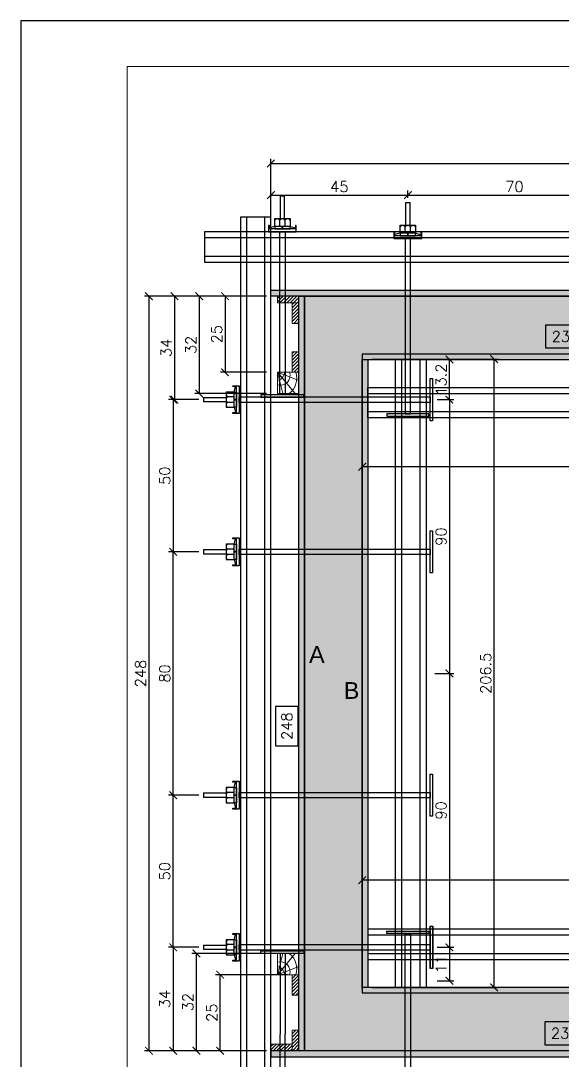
# Model space of a CAD drawing. Extents: x -23436 to 4767, y -3862 to 10024.
# Drawn here: x -17506 to -17151, y -151 to 532 of the extents above; entities that cross this region are included whole.
import ezdxf
from ezdxf.enums import TextEntityAlignment as Align

# ---------------------------------------------------------------- set-up
doc = ezdxf.new("R2010")
doc.units = 0
doc.header["$PDMODE"] = 2
doc.header["$PDSIZE"] = 10
doc.linetypes.add('CABLIN', pattern=[0.35, 0.25, -0.1])
doc.linetypes.add('HIDDEN', pattern=[9.525, 6.35, -3.175])
doc.layers.get('0').update_dxf_attribs({"lineweight": 13})
doc.layers.get('Defpoints').update_dxf_attribs({"lineweight": 13})
for name, color, linetype in [('Barra de Ancoragem', 20, 'Continuous'), ('CHAPA', 1, 'Continuous'), ('Concreto', 250, 'HIDDEN'), ('Cota', 4, 'Continuous'), ('Cota Seção (2x)', 4, 'Continuous'), ('Hachura', 252, 'CABLIN'), ('MB Logo', 254, 'Continuous'), ('Painéis', 30, 'Continuous'), ('Perfil Metálico', 224, 'Continuous'), ('TEXTO_GERAL', 7, 'Continuous')]:
    doc.layers.add(name, color=color, linetype=linetype)
for name, color, linetype, lineweight in [('contorno de painel', 7, 'Continuous', 13), ('FOLHA MB', 7, 'Continuous', 13), ('Madeira', 100, 'Continuous', 13), ('sarrafo', 93, 'Continuous', 13)]:
    doc.layers.add(name, color=color, linetype=linetype, lineweight=lineweight)
doc.layers.add('Laje_Perimetro', color=7, linetype='Continuous', plot=False)
doc.styles.add('ARIAL', font='arial.ttf', dxfattribs={"oblique": 15, "height": 25})
doc.styles.add('ROMANS', font='romans.shx')
doc.dimstyles.new('COTA SECAO', dxfattribs={"dimtxt": 7, "dimasz": 5, "dimexe": 3, "dimexo": 3, "dimgap": 2, "dimtad": 3, "dimdec": 1, "dimlfac": 0.5, "dimzin": 12, "dimdsep": 46, "dimtxsty": 'ROMANS', "dimblk": 'ARCHTICK', "dimcen": 0, "dimclrd": 4, "dimclre": 4, "dimclrt": 1, "dimadec": 1, "dimazin": 3, "dimtfac": 1, "dimtdec": 1, "dimtmove": 0, "dimatfit": 3, "dimldrblk": 'OBLIQUE', "dimfxl": 0, "dimtolj": 1, "dimtzin": 12, "dimarcsym": 0})
doc.dimstyles.new('SECÇÃO 2', dxfattribs={"dimtxt": 7, "dimasz": 6, "dimexe": 0.18, "dimexo": 2, "dimgap": -4, "dimtad": 3, "dimdec": 1, "dimlfac": 0.5, "dimzin": 12, "dimdsep": 46, "dimtxsty": 'ROMANS', "dimblk": 'ARCHTICK', "dimcen": 0.09, "dimse1": 1, "dimse2": 1, "dimsd1": 1, "dimsd2": 1, "dimclrd": 180, "dimclre": 5, "dimclrt": 1, "dimadec": 0, "dimazin": 3, "dimtfac": 1, "dimtdec": 1, "dimtofl": 0, "dimtmove": 0, "dimatfit": 3, "dimldrblk": 'ARCHTICK', "dimfxl": 0, "dimtolj": 1, "dimtzin": 0, "dimarcsym": 0})

# ---------------------------------------------------------------- blocks, each defined once
blk = doc.blocks.new('A$C169d8357')
at = {"layer": 'FOLHA MB', "color": 1}
for points in [[(0, 1199.94), (0, 149.94), (1485.02, 149.94), (1485.02, 1199.94)], [(70, 1169.94), (70, 179.94), (1455.02, 179.94), (1455.02, 1169.94)]]:
    blk.add_lwpolyline(points, close=True, dxfattribs=at)
blk = doc.blocks.new('ERTYERTYUYTURTYUTRYU')
at = {"layer": 'Barra de Ancoragem'}
for p, q in [((8963.33, 10873.8), (8963.33, 10855.54)), ((8964.88, 10869.68), (8964.1, 10873.21)), ((8985.14, 10863.2), (8985.14, 10866.14)), ((8964.88, 10859.66), (8964.1, 10856.13))]:
    blk.add_line(p, q, dxfattribs=at)
at = {"layer": 'Barra de Ancoragem', "flags": 128}
for points in [[(8961.54, 10855.54), (8961.54, 10873.8), (8963.33, 10873.8), (8963.33, 10855.54)], [(8963.33, 10873.8), (8965.7, 10873.8), (8965.7, 10873.21), (8963.33, 10873.21)], [(8963.33, 10869.68), (8964.88, 10869.68), (8964.88, 10859.66), (8963.33, 10859.66)], [(8963.33, 10856.13), (8965.7, 10856.13), (8965.7, 10855.54), (8963.33, 10855.54)]]:
    blk.add_lwpolyline(points, close=True, dxfattribs=at)
for points in [[(8964.88, 10864.37), (8963.33, 10864.37), (8963.33, 10864.96), (8964.88, 10864.96), (8964.88, 10864.37), (8964.88, 10864.96)], [(8964.88, 10859.66), (8970.14, 10859.66), (8970.14, 10869.68), (8964.88, 10869.68)], [(8985.14, 10863.2), (8970.14, 10863.2), (8970.14, 10866.14), (8985.14, 10866.14)]]:
    blk.add_lwpolyline(points, dxfattribs=at)
for points in [[(8964.88, 10866.44), (8968.96, 10866.44, 0.729796), (8968.96, 10869.68, 0.729796)], [(8964.88, 10862.9), (8968.96, 10862.9, 0.666667), (8968.96, 10866.44, 0.666667)]]:
    blk.add_lwpolyline(points, format="xyb", dxfattribs=at)
at = {"layer": 'Barra de Ancoragem'}
blk.add_arc((8968.44, 10861.28), 1.7, 287.75636, 72.24364, dxfattribs=at)
blk = doc.blocks.new('*D5442')
at = {"layer": 'contorno de painel', "color": 180, "lineweight": -2, "transparency": 16777216}
for p, q in [((-17136, -125.78), (-17162, -125.78)), ((-17162, -125.78), (-17162, -140.78)), ((-17136, -140.78), (-17136, -125.78)), ((-17162, -140.78), (-17136, -140.78))]:
    blk.add_line(p, q, dxfattribs=at)
at = {"layer": 'Defpoints', "color": 0, "transparency": 16777216}
for p in [(-17320.02, -144.78), (-17320.02, -144.78), (-16850.02, -144.78)]:
    blk.add_point(p, dxfattribs=at)
at = {"layer": 'contorno de painel', "color": 1, "transparency": 16777216, "insert": (-17149, -133.28), "char_height": 7, "attachment_point": 5, "style": 'ROMANS'}
blk.add_mtext('\\A1;235', dxfattribs=at)
blk = doc.blocks.new('_ArchTick')
at = {"color": 0, "linetype": 'ByBlock', "const_width": 0.15}
blk.add_lwpolyline([(-0.5, -0.5), (0.5, 0.5)], dxfattribs=at)
blk = doc.blocks.new('*D5443')
at = {"layer": 'contorno de painel', "color": 180, "lineweight": -2, "transparency": 16777216}
for p, q in [((-17324.02, 81.59), (-17339.02, 81.59)), ((-17339.02, 81.59), (-17339.02, 55.59)), ((-17324.02, 55.59), (-17324.02, 81.59)), ((-17339.02, 55.59), (-17324.02, 55.59))]:
    blk.add_line(p, q, dxfattribs=at)
at = {"layer": 'Defpoints', "color": 0, "transparency": 16777216}
for p in [(-17320.02, 351.22), (-17320.02, -144.78), (-17320.02, -144.78)]:
    blk.add_point(p, dxfattribs=at)
at = {"layer": 'contorno de painel', "color": 1, "transparency": 16777216, "insert": (-17331.52, 68.59), "char_height": 7, "attachment_point": 5, "rotation": 90, "style": 'ROMANS'}
blk.add_mtext('\\A1;248', dxfattribs=at)
blk = doc.blocks.new('*D5444')
at = {"layer": 'Cota Seção (2x)', "color": 4, "lineweight": -2, "transparency": 16777216}
for p, q in [((-17282.02, -103.78), (-17282.02, -29.66)), ((-16828.02, -32.66), (-17282.02, -32.66)), ((-16828.02, -100.18), (-16828.02, -29.66))]:
    blk.add_line(p, q, dxfattribs=at)
at = {"layer": 'Defpoints', "color": 0, "transparency": 16777216}
for p in [(-17282.02, -32.66), (-17282.02, -106.78), (-16828.02, -103.18)]:
    blk.add_point(p, dxfattribs=at)
at = {"layer": 'Cota Seção (2x)', "color": 4, "lineweight": -2, "transparency": 16777216, "xscale": 5, "yscale": 5, "zscale": 5, "rotation": 180}
blk.add_blockref('_ArchTick', (-17282.02, -32.66), dxfattribs=at)
at = {"layer": 'Cota Seção (2x)', "color": 4, "lineweight": -2, "transparency": 16777216, "xscale": 5, "yscale": 5, "zscale": 5}
blk.add_blockref('_ArchTick', (-16828.02, -32.66), dxfattribs=at)
at = {"layer": 'Cota Seção (2x)', "color": 1, "transparency": 16777216, "insert": (-17055.02, -27.16), "char_height": 7, "attachment_point": 5, "style": 'ROMANS'}
blk.add_mtext('\\A1;227', dxfattribs=at)
blk = doc.blocks.new('_OBLIQUE')
at = {"color": 0, "linetype": 'ByBlock', "lineweight": -2}
for p, q in [((0, 0), (-1, 0)), ((-0.5, -0.5), (0.5, 0.5))]:
    blk.add_line(p, q, dxfattribs=at)
blk = doc.blocks.new('*D5446')
at = {"layer": 'Cota Seção (2x)', "color": 4, "lineweight": -2, "transparency": 16777216}
for p, q in [((-17342.02, 376.62), (-17342.02, 420.74)), ((-17342.02, 417.74), (-17252.02, 417.74)), ((-17252.02, 415.81), (-17252.02, 420.74))]:
    blk.add_line(p, q, dxfattribs=at)
at = {"layer": 'Defpoints', "color": 0, "transparency": 16777216}
for p in [(-17252.02, 417.74), (-17252.02, 412.81), (-17342.02, 373.62)]:
    blk.add_point(p, dxfattribs=at)
at = {"layer": 'Cota Seção (2x)', "color": 4, "lineweight": -2, "transparency": 16777216, "xscale": 5, "yscale": 5, "zscale": 5}
for p, rotation in [((-17342.02, 417.74), 180.0000001467423), ((-17252.02, 417.74), 1.467423454494927e-07)]:
    blk.add_blockref('_ArchTick', p, dxfattribs=dict(at, rotation=rotation))
at = {"layer": 'Cota Seção (2x)', "color": 1, "transparency": 16777216, "insert": (-17297.02, 423.24), "char_height": 7, "attachment_point": 5, "rotation": 0, "style": 'ROMANS'}
blk.add_mtext('\\A1;45', dxfattribs=at)
blk = doc.blocks.new('*D5447')
at = {"layer": 'Cota Seção (2x)', "color": 4, "lineweight": -2, "transparency": 16777216}
for p, q in [((-17252.02, 415.81), (-17252.02, 420.74)), ((-17252.02, 417.74), (-17112.02, 417.74)), ((-17112.02, 415.81), (-17112.02, 420.74))]:
    blk.add_line(p, q, dxfattribs=at)
at = {"layer": 'Defpoints', "color": 0, "transparency": 16777216}
for p in [(-17112.02, 417.74), (-17252.02, 412.81), (-17112.02, 412.81)]:
    blk.add_point(p, dxfattribs=at)
at = {"layer": 'Cota Seção (2x)', "color": 4, "lineweight": -2, "transparency": 16777216, "xscale": 5, "yscale": 5, "zscale": 5}
for p, rotation in [((-17252.02, 417.74), 180.0000001467423), ((-17112.02, 417.74), 1.467423454494927e-07)]:
    blk.add_blockref('_ArchTick', p, dxfattribs=dict(at, rotation=rotation))
at = {"layer": 'Cota Seção (2x)', "color": 1, "transparency": 16777216, "insert": (-17182.02, 423.24), "char_height": 7, "attachment_point": 5, "rotation": 0, "style": 'ROMANS'}
blk.add_mtext('\\A1;70', dxfattribs=at)
blk = doc.blocks.new('*D5449')
at = {"layer": 'Cota Seção (2x)', "color": 4, "lineweight": -2, "transparency": 16777216}
for p, q in [((-17342.02, 376.62), (-17342.02, 441.43)), ((-17342.02, 438.43), (-16828.02, 438.43)), ((-16828.02, 358.22), (-16828.02, 441.43))]:
    blk.add_line(p, q, dxfattribs=at)
at = {"layer": 'Defpoints', "color": 0, "transparency": 16777216}
for p in [(-16828.02, 438.43), (-17342.02, 373.62), (-16828.02, 355.22)]:
    blk.add_point(p, dxfattribs=at)
at = {"layer": 'Cota Seção (2x)', "color": 4, "lineweight": -2, "transparency": 16777216, "xscale": 5, "yscale": 5, "zscale": 5}
for p, rotation in [((-17342.02, 438.43), 180.0000001467423), ((-16828.02, 438.43), 1.467423454494927e-07)]:
    blk.add_blockref('_ArchTick', p, dxfattribs=dict(at, rotation=rotation))
at = {"layer": 'Cota Seção (2x)', "color": 1, "transparency": 16777216, "insert": (-17085.02, 443.93), "char_height": 7, "attachment_point": 5, "rotation": 0, "style": 'ROMANS'}
blk.add_mtext('\\A1;257', dxfattribs=at)
blk = doc.blocks.new('*D5450')
at = {"layer": 'Cota Seção (2x)', "color": 4, "lineweight": -2, "transparency": 16777216}
for p, q in [((-17282.02, 310.22), (-17282.02, 236.1)), ((-16828.02, 306.62), (-16828.02, 236.1)), ((-16828.02, 239.1), (-17282.02, 239.1))]:
    blk.add_line(p, q, dxfattribs=at)
at = {"layer": 'Defpoints', "color": 0, "transparency": 16777216}
for p in [(-17282.02, 313.22), (-16828.02, 309.62), (-17282.02, 239.1)]:
    blk.add_point(p, dxfattribs=at)
at = {"layer": 'Cota Seção (2x)', "color": 4, "lineweight": -2, "transparency": 16777216, "xscale": 5, "yscale": 5, "zscale": 5}
for p, rotation in [((-17282.02, 239.1), 180.0000001467423), ((-16828.02, 239.1), 1.467423782486321e-07)]:
    blk.add_blockref('_ArchTick', p, dxfattribs=dict(at, rotation=rotation))
at = {"layer": 'Cota Seção (2x)', "color": 1, "transparency": 16777216, "insert": (-17055.02, 244.6), "char_height": 7, "attachment_point": 5, "rotation": 0, "style": 'ROMANS'}
blk.add_mtext('\\A1;227', dxfattribs=at)
blk = doc.blocks.new('*D5451')
at = {"layer": 'Cota Seção (2x)', "color": 4, "lineweight": -2, "transparency": 16777216}
for p, q in [((-17234.33, 103.22), (-17221.73, 103.22)), ((-17224.73, 103.22), (-17224.73, -76.78)), ((-17232.73, -76.78), (-17221.73, -76.78))]:
    blk.add_line(p, q, dxfattribs=at)
at = {"layer": 'Defpoints', "color": 0, "transparency": 16777216}
for p in [(-17237.33, 103.22), (-17235.73, -76.78), (-17224.73, -76.78)]:
    blk.add_point(p, dxfattribs=at)
at = {"layer": 'Cota Seção (2x)', "color": 4, "lineweight": -2, "transparency": 16777216, "xscale": 5, "yscale": 5, "zscale": 5}
for p, rotation in [((-17224.73, 103.22), 90), ((-17224.73, -76.78), 270)]:
    blk.add_blockref('_ArchTick', p, dxfattribs=dict(at, rotation=rotation))
at = {"layer": 'Cota Seção (2x)', "color": 1, "transparency": 16777216, "insert": (-17230.23, 13.22), "char_height": 7, "attachment_point": 5, "rotation": 90, "style": 'ROMANS'}
blk.add_mtext('\\A1;90', dxfattribs=at)
blk = doc.blocks.new('*D5454')
at = {"layer": 'Cota Seção (2x)', "color": 4, "lineweight": -2, "transparency": 16777216}
for p, q in [((-17232.73, 283.22), (-17221.73, 283.22)), ((-17224.73, 283.22), (-17224.73, 103.22)), ((-17234.33, 103.22), (-17221.73, 103.22))]:
    blk.add_line(p, q, dxfattribs=at)
at = {"layer": 'Defpoints', "color": 0, "transparency": 16777216}
for p in [(-17235.73, 283.22), (-17237.33, 103.22), (-17224.73, 103.22)]:
    blk.add_point(p, dxfattribs=at)
at = {"layer": 'Cota Seção (2x)', "color": 4, "lineweight": -2, "transparency": 16777216, "xscale": 5, "yscale": 5, "zscale": 5}
for p, rotation in [((-17224.73, 283.22), 90), ((-17224.73, 103.22), 270)]:
    blk.add_blockref('_ArchTick', p, dxfattribs=dict(at, rotation=rotation))
at = {"layer": 'Cota Seção (2x)', "color": 1, "transparency": 16777216, "insert": (-17230.23, 193.22), "char_height": 7, "attachment_point": 5, "rotation": 90, "style": 'ROMANS'}
blk.add_mtext('\\A1;90', dxfattribs=at)
blk = doc.blocks.new('*D5455')
at = {"layer": 'contorno de painel', "color": 180, "lineweight": -2, "transparency": 16777216}
for p, q in [((-17135.5, 332.22), (-17161.5, 332.22)), ((-17161.5, 332.22), (-17161.5, 317.22)), ((-17135.5, 317.22), (-17135.5, 332.22)), ((-17161.5, 317.22), (-17135.5, 317.22))]:
    blk.add_line(p, q, dxfattribs=at)
at = {"layer": 'Defpoints', "color": 0, "transparency": 16777216}
for p in [(-17320.02, 351.22), (-17320.02, 313.22), (-16850.02, 313.22)]:
    blk.add_point(p, dxfattribs=at)
at = {"layer": 'contorno de painel', "color": 1, "transparency": 16777216, "insert": (-17148.5, 324.72), "char_height": 7, "attachment_point": 5, "style": 'ROMANS'}
blk.add_mtext('\\A1;235', dxfattribs=at)
blk = doc.blocks.new('PONTALETE')
at = {"layer": 'Madeira'}
for q in [(2.71, 7), (7, 5.76), (7, 1.74)]:
    blk.add_line((0, 0), q, dxfattribs=at)
blk.add_lwpolyline([(0, 0), (7, 0), (7, 7), (0, 7)], close=True, dxfattribs=at)
for centre, radius, start, end in [((2.04, 0.06), 6.23, 37.2818, 109.0913), ((1.09, 0.9), 3.19, 343.603, 109.9847), ((-0.21, -0.78), 3.09, 14.6322, 86.0383)]:
    blk.add_arc(centre, radius, start, end, dxfattribs=at)
blk = doc.blocks.new('*D5456')
at = {"layer": 'Cota Seção (2x)', "color": 4, "lineweight": -2, "transparency": 16777216}
for p, q in [((-17345.02, 351.22), (-17375.15, 351.22)), ((-17372.15, 351.22), (-17372.15, 301.22)), ((-17345.02, 301.22), (-17375.15, 301.22))]:
    blk.add_line(p, q, dxfattribs=at)
at = {"layer": 'Defpoints', "color": 0, "transparency": 16777216}
for p in [(-17342.02, 351.22), (-17372.15, 301.22), (-17342.02, 301.22)]:
    blk.add_point(p, dxfattribs=at)
at = {"layer": 'Cota Seção (2x)', "color": 4, "lineweight": -2, "transparency": 16777216, "xscale": 5, "yscale": 5, "zscale": 5}
for p, rotation in [((-17372.15, 351.22), 90), ((-17372.15, 301.22), 270)]:
    blk.add_blockref('_ArchTick', p, dxfattribs=dict(at, rotation=rotation))
at = {"layer": 'Cota Seção (2x)', "color": 1, "transparency": 16777216, "insert": (-17377.65, 326.22), "char_height": 7, "attachment_point": 5, "rotation": 90, "style": 'ROMANS'}
blk.add_mtext('\\A1;25', dxfattribs=at)
blk = doc.blocks.new('*D5457')
at = {"layer": 'Cota Seção (2x)', "color": 4, "lineweight": -2, "transparency": 16777216}
for p, q in [((-17345.02, 351.22), (-17392.09, 351.22)), ((-17389.09, 351.22), (-17389.09, 287.22)), ((-17345.02, 287.22), (-17392.09, 287.22))]:
    blk.add_line(p, q, dxfattribs=at)
at = {"layer": 'Defpoints', "color": 0, "transparency": 16777216}
for p in [(-17342.02, 351.22), (-17389.09, 287.22), (-17342.02, 287.22)]:
    blk.add_point(p, dxfattribs=at)
at = {"layer": 'Cota Seção (2x)', "color": 4, "lineweight": -2, "transparency": 16777216, "xscale": 5, "yscale": 5, "zscale": 5}
for p, rotation in [((-17389.09, 351.22), 90), ((-17389.09, 287.22), 270)]:
    blk.add_blockref('_ArchTick', p, dxfattribs=dict(at, rotation=rotation))
at = {"layer": 'Cota Seção (2x)', "color": 1, "transparency": 16777216, "insert": (-17394.59, 319.22), "char_height": 7, "attachment_point": 5, "rotation": 90, "style": 'ROMANS'}
blk.add_mtext('\\A1;32', dxfattribs=at)
blk = doc.blocks.new('*D5458')
at = {"layer": 'Cota Seção (2x)', "color": 4, "lineweight": -2, "transparency": 16777216}
for p, q in [((-17345.02, 351.22), (-17408.39, 351.22)), ((-17405.39, 351.22), (-17405.39, 283.22)), ((-17389.41, 283.22), (-17408.39, 283.22))]:
    blk.add_line(p, q, dxfattribs=at)
at = {"layer": 'Defpoints', "color": 0, "transparency": 16777216}
for p in [(-17342.02, 351.22), (-17405.39, 283.22), (-17386.41, 283.22)]:
    blk.add_point(p, dxfattribs=at)
at = {"layer": 'Cota Seção (2x)', "color": 4, "lineweight": -2, "transparency": 16777216, "xscale": 5, "yscale": 5, "zscale": 5}
for p, rotation in [((-17405.39, 351.22), 90), ((-17405.39, 283.22), 270)]:
    blk.add_blockref('_ArchTick', p, dxfattribs=dict(at, rotation=rotation))
at = {"layer": 'Cota Seção (2x)', "color": 1, "transparency": 16777216, "insert": (-17410.89, 317.22), "char_height": 7, "attachment_point": 5, "rotation": 90, "style": 'ROMANS'}
blk.add_mtext('\\A1;34', dxfattribs=at)
blk = doc.blocks.new('*D5459')
at = {"layer": 'Cota Seção (2x)', "color": 4, "lineweight": -2, "transparency": 16777216}
for p, q in [((-17389.41, -76.78), (-17409.25, -76.78)), ((-17406.25, -76.78), (-17406.25, -144.78)), ((-17345.02, -144.78), (-17409.25, -144.78))]:
    blk.add_line(p, q, dxfattribs=at)
at = {"layer": 'Defpoints', "color": 0, "transparency": 16777216}
for p in [(-17386.41, -76.78), (-17406.25, -144.78), (-17342.02, -144.78)]:
    blk.add_point(p, dxfattribs=at)
at = {"layer": 'Cota Seção (2x)', "color": 4, "lineweight": -2, "transparency": 16777216, "xscale": 5, "yscale": 5, "zscale": 5}
for p, rotation in [((-17406.25, -76.78), 90), ((-17406.25, -144.78), 270)]:
    blk.add_blockref('_ArchTick', p, dxfattribs=dict(at, rotation=rotation))
at = {"layer": 'Cota Seção (2x)', "color": 1, "transparency": 16777216, "insert": (-17411.75, -110.78), "char_height": 7, "attachment_point": 5, "rotation": 90, "style": 'ROMANS'}
blk.add_mtext('\\A1;34', dxfattribs=at)
blk = doc.blocks.new('*D5460')
at = {"layer": 'Cota Seção (2x)', "color": 4, "lineweight": -2, "transparency": 16777216}
for p, q in [((-17345.02, 351.22), (-17425.15, 351.22)), ((-17422.15, 351.22), (-17422.15, -144.78)), ((-17345.02, -144.78), (-17425.15, -144.78))]:
    blk.add_line(p, q, dxfattribs=at)
at = {"layer": 'Defpoints', "color": 0, "transparency": 16777216}
for p in [(-17342.02, 351.22), (-17422.15, -144.78), (-17342.02, -144.78)]:
    blk.add_point(p, dxfattribs=at)
at = {"layer": 'Cota Seção (2x)', "color": 4, "lineweight": -2, "transparency": 16777216, "xscale": 5, "yscale": 5, "zscale": 5}
for p, rotation in [((-17422.15, 351.22), 90), ((-17422.15, -144.78), 270)]:
    blk.add_blockref('_ArchTick', p, dxfattribs=dict(at, rotation=rotation))
at = {"layer": 'Cota Seção (2x)', "color": 1, "transparency": 16777216, "insert": (-17427.65, 103.22), "char_height": 7, "attachment_point": 5, "rotation": 90, "style": 'ROMANS'}
blk.add_mtext('\\A1;248', dxfattribs=at)
blk = doc.blocks.new('*D5461')
at = {"layer": 'Cota Seção (2x)', "color": 4, "lineweight": -2, "transparency": 16777216}
for p, q in [((-17232.73, -76.78), (-17221.73, -76.78)), ((-17224.73, -76.78), (-17224.73, -98.78)), ((-17232.73, -98.78), (-17221.73, -98.78))]:
    blk.add_line(p, q, dxfattribs=at)
at = {"layer": 'Defpoints', "color": 0, "transparency": 16777216}
for p in [(-17235.73, -76.78), (-17235.73, -98.78), (-17224.73, -98.78)]:
    blk.add_point(p, dxfattribs=at)
at = {"layer": 'Cota Seção (2x)', "color": 4, "lineweight": -2, "transparency": 16777216, "xscale": 5, "yscale": 5, "zscale": 5}
for p, rotation in [((-17224.73, -76.78), 90), ((-17224.73, -98.78), 270)]:
    blk.add_blockref('_ArchTick', p, dxfattribs=dict(at, rotation=rotation))
at = {"layer": 'Cota Seção (2x)', "color": 1, "transparency": 16777216, "insert": (-17230.23, -87.78), "char_height": 7, "attachment_point": 5, "rotation": 90, "style": 'ROMANS'}
blk.add_mtext('\\A1;11', dxfattribs=at)
blk = doc.blocks.new('*D5462')
at = {"layer": 'Cota Seção (2x)', "color": 4, "lineweight": -2, "transparency": 16777216}
for p, q in [((-17275.42, 309.62), (-17221.73, 309.62)), ((-17224.73, 283.22), (-17224.73, 309.62)), ((-17232.73, 283.22), (-17221.73, 283.22))]:
    blk.add_line(p, q, dxfattribs=at)
at = {"layer": 'Defpoints', "color": 0, "transparency": 16777216}
for p in [(-17278.42, 309.62), (-17224.73, 309.62), (-17235.73, 283.22)]:
    blk.add_point(p, dxfattribs=at)
at = {"layer": 'Cota Seção (2x)', "color": 4, "lineweight": -2, "transparency": 16777216, "xscale": 5, "yscale": 5, "zscale": 5}
for p, rotation in [((-17224.73, 309.62), 90), ((-17224.73, 283.22), 270)]:
    blk.add_blockref('_ArchTick', p, dxfattribs=dict(at, rotation=rotation))
at = {"layer": 'Cota Seção (2x)', "color": 1, "transparency": 16777216, "insert": (-17230.23, 296.42), "char_height": 7, "attachment_point": 5, "rotation": 90, "style": 'ROMANS'}
blk.add_mtext('\\A1;13.2', dxfattribs=at)
blk = doc.blocks.new('*D5463')
at = {"layer": 'Cota Seção (2x)', "color": 4, "lineweight": -2, "transparency": 16777216}
for p, q in [((-17275.42, 309.82), (-17192.37, 309.82)), ((-17195.37, -103.18), (-17195.37, 309.82)), ((-17275.42, -103.18), (-17192.37, -103.18))]:
    blk.add_line(p, q, dxfattribs=at)
at = {"layer": 'Defpoints', "color": 0, "transparency": 16777216}
for p in [(-17278.42, 309.82), (-17195.37, 309.82), (-17278.42, -103.18)]:
    blk.add_point(p, dxfattribs=at)
at = {"layer": 'Cota Seção (2x)', "color": 4, "lineweight": -2, "transparency": 16777216, "xscale": 5, "yscale": 5, "zscale": 5}
for p, rotation in [((-17195.37, 309.82), 90), ((-17195.37, -103.18), 270)]:
    blk.add_blockref('_ArchTick', p, dxfattribs=dict(at, rotation=rotation))
at = {"layer": 'Cota Seção (2x)', "color": 1, "transparency": 16777216, "insert": (-17200.87, 103.32), "char_height": 7, "attachment_point": 5, "rotation": 90, "style": 'ROMANS'}
blk.add_mtext('\\A1;206.5', dxfattribs=at)
blk = doc.blocks.new('*D5528')
at = {"layer": 'Cota Seção (2x)', "color": 4, "lineweight": -2, "transparency": 16777216}
for p, q in [((-17389.41, 23.22), (-17409.25, 23.22)), ((-17406.25, -76.78), (-17406.25, 23.22)), ((-17389.41, -76.78), (-17409.25, -76.78))]:
    blk.add_line(p, q, dxfattribs=at)
at = {"layer": 'Defpoints', "color": 0, "transparency": 16777216}
for p in [(-17406.25, 23.22), (-17386.41, 23.22), (-17386.41, -76.78)]:
    blk.add_point(p, dxfattribs=at)
at = {"layer": 'Cota Seção (2x)', "color": 4, "lineweight": -2, "transparency": 16777216, "xscale": 5, "yscale": 5, "zscale": 5}
for p, rotation in [((-17406.25, 23.22), 90), ((-17406.25, -76.78), 270)]:
    blk.add_blockref('_ArchTick', p, dxfattribs=dict(at, rotation=rotation))
at = {"layer": 'Cota Seção (2x)', "color": 1, "transparency": 16777216, "insert": (-17411.75, -26.78), "char_height": 7, "attachment_point": 5, "rotation": 90, "style": 'ROMANS'}
blk.add_mtext('\\A1;50', dxfattribs=at)
blk = doc.blocks.new('*D5529')
at = {"layer": 'Cota Seção (2x)', "color": 4, "lineweight": -2, "transparency": 16777216}
for p, q in [((-17389.41, 183.22), (-17409.25, 183.22)), ((-17406.25, 23.22), (-17406.25, 183.22)), ((-17389.41, 23.22), (-17409.25, 23.22))]:
    blk.add_line(p, q, dxfattribs=at)
at = {"layer": 'Defpoints', "color": 0, "transparency": 16777216}
for p in [(-17406.25, 183.22), (-17386.41, 183.22), (-17386.41, 23.22)]:
    blk.add_point(p, dxfattribs=at)
at = {"layer": 'Cota Seção (2x)', "color": 4, "lineweight": -2, "transparency": 16777216, "xscale": 5, "yscale": 5, "zscale": 5}
for p, rotation in [((-17406.25, 183.22), 90), ((-17406.25, 23.22), 270)]:
    blk.add_blockref('_ArchTick', p, dxfattribs=dict(at, rotation=rotation))
at = {"layer": 'Cota Seção (2x)', "color": 1, "transparency": 16777216, "insert": (-17411.75, 103.22), "char_height": 7, "attachment_point": 5, "rotation": 90, "style": 'ROMANS'}
blk.add_mtext('\\A1;80', dxfattribs=at)
blk = doc.blocks.new('*D5530')
at = {"layer": 'Cota Seção (2x)', "color": 4, "lineweight": -2, "transparency": 16777216}
for p, q in [((-17389.41, 283.22), (-17409.25, 283.22)), ((-17406.25, 283.22), (-17406.25, 183.22)), ((-17389.41, 183.22), (-17409.25, 183.22))]:
    blk.add_line(p, q, dxfattribs=at)
at = {"layer": 'Defpoints', "color": 0, "transparency": 16777216}
for p in [(-17386.41, 283.22), (-17406.25, 183.22), (-17386.41, 183.22)]:
    blk.add_point(p, dxfattribs=at)
at = {"layer": 'Cota Seção (2x)', "color": 4, "lineweight": -2, "transparency": 16777216, "xscale": 5, "yscale": 5, "zscale": 5}
for p, rotation in [((-17406.25, 283.22), 90), ((-17406.25, 183.22), 270)]:
    blk.add_blockref('_ArchTick', p, dxfattribs=dict(at, rotation=rotation))
at = {"layer": 'Cota Seção (2x)', "color": 1, "transparency": 16777216, "insert": (-17411.75, 233.22), "char_height": 7, "attachment_point": 5, "rotation": 90, "style": 'ROMANS'}
blk.add_mtext('\\A1;50', dxfattribs=at)
blk = doc.blocks.new('*D5531')
at = {"layer": 'Cota Seção (2x)', "color": 4, "lineweight": -2, "transparency": 16777216}
for p, q in [((-17331.02, -94.78), (-17378.33, -94.78)), ((-17375.33, -144.78), (-17375.33, -94.78)), ((-17345.02, -144.78), (-17378.33, -144.78))]:
    blk.add_line(p, q, dxfattribs=at)
at = {"layer": 'Defpoints', "color": 0, "transparency": 16777216}
for p in [(-17375.33, -94.78), (-17328.02, -94.78), (-17342.02, -144.78)]:
    blk.add_point(p, dxfattribs=at)
at = {"layer": 'Cota Seção (2x)', "color": 4, "lineweight": -2, "transparency": 16777216, "xscale": 5, "yscale": 5, "zscale": 5}
for p, rotation in [((-17375.33, -94.78), 90), ((-17375.33, -144.78), 270)]:
    blk.add_blockref('_ArchTick', p, dxfattribs=dict(at, rotation=rotation))
at = {"layer": 'Cota Seção (2x)', "color": 1, "transparency": 16777216, "insert": (-17380.83, -119.78), "char_height": 7, "attachment_point": 5, "rotation": 90, "style": 'ROMANS'}
blk.add_mtext('\\A1;25', dxfattribs=at)
blk = doc.blocks.new('*D5464')
at = {"layer": 'Cota Seção (2x)', "color": 4, "lineweight": -2, "transparency": 16777216}
for p, q in [((-17340.62, -80.78), (-17394.02, -80.78)), ((-17391.02, -144.78), (-17391.02, -80.78)), ((-17345.02, -144.78), (-17394.02, -144.78))]:
    blk.add_line(p, q, dxfattribs=at)
at = {"layer": 'Defpoints', "color": 0, "transparency": 16777216}
for p in [(-17391.02, -80.78), (-17337.62, -80.78), (-17342.02, -144.78)]:
    blk.add_point(p, dxfattribs=at)
at = {"layer": 'Cota Seção (2x)', "color": 4, "lineweight": -2, "transparency": 16777216, "xscale": 5, "yscale": 5, "zscale": 5}
for p, rotation in [((-17391.02, -80.78), 90), ((-17391.02, -144.78), 270)]:
    blk.add_blockref('_ArchTick', p, dxfattribs=dict(at, rotation=rotation))
at = {"layer": 'Cota Seção (2x)', "color": 1, "transparency": 16777216, "insert": (-17396.52, -112.78), "char_height": 7, "attachment_point": 5, "rotation": 90, "style": 'ROMANS'}
blk.add_mtext('\\A1;32', dxfattribs=at)

msp = doc.modelspace()

# ---------------------------------------------------------------- hatches: boundary and pattern name
at = {"layer": 'Concreto'}
h = msp.add_hatch(dxfattribs=at)
h.set_pattern_fill('AR-CONC', color=256, scale=0.1, angle=-360)
h.set_pattern_definition([(50, (-11224.497, 15936.707), (18.218467, -1.593909), [1.905, -20.955]), (355, (-11224.497, 15936.707), (-3.524342, 19.105685), [1.524, -16.764058]), (100.45144, (-11222.979, 15936.574), (14.694125, 17.511775), [1.619, -17.809024]), (46.1842, (-11224.497, 15941.787), (27.107904, -4.204233), [2.8575, -31.4325]), (96.63556, (-11222.238, 15941.437), (23.740413, 24.742612), [2.428502, -26.71356]), (351.18415, (-11224.497, 15941.787), (23.740413, 24.742612), [2.285997, -25.145973]), (21, (-11221.957, 15940.517), (15.161439, -10.22652), [1.905, -20.955]), (326, (-11221.957, 15940.517), (6.180203, 18.418797), [1.524, -16.764]), (71.45145, (-11220.694, 15939.665), (21.341642, 8.192277), [1.619, -17.808994]), (37.5, (-11224.497, 15936.707), (0.3088603, 8.455504), [0, -16.5608, 0, -17.018, 0, -16.8275]), (7.5, (-11224.497, 15936.707), (6.6819663, 10.0180575), [0, -9.7028, 0, -16.1798, 0, -6.4135]), (327.5, (-11230.161, 15936.707), (13.5590595, -0.5728744), [0, -6.35, 0, -19.812, 0, -26.289]), (317.5, (-11232.701, 15936.707), (14.812918, 2.542649), [0, -8.255, 0, -13.1572, 0, -18.669])])
h.paths.add_polyline_path([(-16850.022, 351.222), (-16850.022, 313.222), (-17282.022, 313.222), (-17282.022, -106.779), (-16850.022, -106.779), (-16850.022, -144.778), (-17320.022, -144.778), (-17320.022, 351.222)])
at = {"layer": 'Hachura'}
h = msp.add_hatch(color=256, dxfattribs=at)
h.dxf.hatch_style = 1
h.paths.add_polyline_path([(-17342.022, 351.222), (-17342.022, 355.222), (-16828.022, 355.222), (-16828.022, 351.222)])
h = msp.add_hatch(dxfattribs=at)
h.set_pattern_fill('ANSI31', color=256, scale=0.5, style=0)
h.set_pattern_definition([(45, (-7582.958, 23276.2305), (-1.12253202, 1.12253202), [])])
h.paths.add_polyline_path([(-17337.622, 346.822), (-17337.622, 351.222), (-17323.622, 351.222), (-17323.622, 346.822)])
h = msp.add_hatch(color=256, dxfattribs=at)
h.dxf.hatch_style = 1
h.paths.add_polyline_path([(-17320.022, -144.778), (-17323.622, -144.778), (-17323.622, 351.222), (-17320.022, 351.222)])
h = msp.add_hatch(dxfattribs=at)
h.set_pattern_fill('ANSI31', color=256, scale=0.5, angle=180, style=0)
h.set_pattern_definition([(225, (-26815.5194, -24127.5157), (1.122532015, -1.122532015), [])])
h.paths.add_polyline_path([(-17323.622, 346.822), (-17328.022, 346.822), (-17328.022, 333.322), (-17323.622, 333.322)])
h = msp.add_hatch(dxfattribs=at)
h.set_pattern_fill('ANSI31', color=256, scale=0.5, angle=180, style=0)
h.set_pattern_definition([(225, (-26815.5194, -24159.6135), (1.122532015, -1.122532015), [])])
h.paths.add_polyline_path([(-17323.622, 314.725), (-17328.022, 314.725), (-17328.022, 301.225), (-17323.622, 301.225)])
h = msp.add_hatch(color=256, dxfattribs=at)
h.dxf.hatch_style = 1
h.paths.add_polyline_path([(-17282.022, 309.622), (-17282.022, 313.222), (-16828.022, 313.222), (-16828.022, 309.622)])
h = msp.add_hatch(color=256, dxfattribs=at)
h.dxf.hatch_style = 1
h.paths.add_polyline_path([(-17278.422, -103.179), (-17282.022, -103.179), (-17282.022, 309.622), (-17278.422, 309.622)])
h = msp.add_hatch(dxfattribs=at)
h.set_pattern_fill('ANSI31', color=256, scale=0.5, angle=180, style=0)
h.set_pattern_definition([(225, (-26815.5195, -24159.6117), (1.12253202, -1.12253202), [])])
h.paths.add_polyline_path([(-17323.622, -108.28), (-17328.022, -108.28), (-17328.022, -94.78), (-17323.622, -94.78)])
h = msp.add_hatch(color=256, dxfattribs=at)
h.dxf.hatch_style = 1
h.paths.add_polyline_path([(-17282.022, -106.779), (-17282.022, -103.179), (-16828.022, -103.179), (-16828.022, -106.779)])
h = msp.add_hatch(dxfattribs=at)
h.set_pattern_fill('ANSI31', color=256, scale=0.5, angle=180, style=0)
h.set_pattern_definition([(225, (-26815.5196, -24196.1095), (1.12253202, -1.12253202), [])])
h.paths.add_polyline_path([(-17323.622, -144.777), (-17328.022, -144.777), (-17328.022, -131.277), (-17323.622, -131.277)])
h = msp.add_hatch(dxfattribs=at)
h.set_pattern_fill('ANSI31', color=256, scale=0.5, style=0)
h.set_pattern_definition([(45, (-7587.3582, 22784.6308), (-1.12253202, 1.12253202), [])])
h.paths.add_polyline_path([(-17342.022, -144.777), (-17342.022, -140.377), (-17328.022, -140.377), (-17328.022, -144.777)])
h = msp.add_hatch(color=256, dxfattribs=at)
h.dxf.hatch_style = 1
h.paths.add_polyline_path([(-17342.022, -144.778), (-17342.022, -148.778), (-16828.022, -148.778), (-16828.022, -144.778)])

# ---------------------------------------------------------------- linework, layer by layer
at = {"layer": 'Barra de Ancoragem', "flags": 128}
for points in [[(-17332.707, 393.622), (-17332.707, 286.419), (-17336.258, 286.419), (-17336.258, 393.622)], [(-17250.246, 273.959), (-17250.246, 389.222), (-17253.798, 389.222), (-17253.798, 273.959)], [(-17235.728, 297.091), (-17235.728, 269.354), (-17237.328, 269.354), (-17237.328, 297.091)], [(-17237.328, 281.447), (-17362.822, 281.447), (-17362.822, 284.998), (-17237.328, 284.998)], [(-17348.633, 284.819), (-17320.332, 284.819), (-17320.332, 286.419), (-17348.633, 286.419)], [(-17265.89, 272.359), (-17238.154, 272.359), (-17238.154, 273.959), (-17265.89, 273.959)], [(-17235.728, 197.091), (-17235.728, 169.354), (-17237.328, 169.354), (-17237.328, 197.091)], [(-17237.328, 181.447), (-17362.822, 181.447), (-17362.822, 184.998), (-17237.328, 184.998)], [(-17235.728, 37.091), (-17235.728, 9.354), (-17237.328, 9.354), (-17237.328, 37.091)], [(-17237.328, 21.447), (-17362.822, 21.447), (-17362.822, 24.998), (-17237.328, 24.998)], [(-17265.89, -66.116), (-17238.154, -66.116), (-17238.154, -67.716), (-17265.89, -67.716)], [(-17250.246, -67.716), (-17250.246, -187.378), (-17253.798, -187.378), (-17253.798, -67.716)], [(-17235.728, -62.909), (-17235.728, -90.646), (-17237.328, -90.646), (-17237.328, -62.909)], [(-17235.588, -62.909), (-17235.588, -90.646), (-17237.188, -90.646), (-17237.188, -62.909)], [(-17237.328, -78.553), (-17362.822, -78.553), (-17362.822, -75.002), (-17237.328, -75.002)], [(-17348.633, -79.18), (-17320.332, -79.18), (-17320.332, -80.78), (-17348.633, -80.78)], [(-17332.707, -187.178), (-17332.362, -80.78), (-17335.914, -80.78), (-17336.258, -187.178)]]:
    msp.add_lwpolyline(points, close=True, dxfattribs=at)
at = {"layer": 'CHAPA'}
for points in [[(-17342.022, 351.222), (-17342.022, 355.222), (-16828.022, 355.222), (-16828.022, 351.222)], [(-17320.022, -144.778), (-17323.622, -144.778), (-17323.622, 351.222), (-17320.022, 351.222)], [(-16828.022, 313.222), (-17282.022, 313.222), (-17282.022, 309.622), (-16828.022, 309.622)], [(-17278.422, -103.179), (-17282.022, -103.179), (-17282.022, 309.622), (-17278.422, 309.622)], [(-16828.022, -103.179), (-17282.022, -103.179), (-17282.022, -106.779), (-16828.022, -106.779)], [(-17342.022, -144.778), (-17342.022, -148.778), (-16828.022, -148.778), (-16828.022, -144.778)]]:
    msp.add_lwpolyline(points, close=True, dxfattribs=at)
at = {"layer": 'contorno de painel'}
for points in [[(-17320.022, -144.778), (-17320.022, -106.779), (-17320.022, -106.779), (-17320.022, 351.222), (-16850.022, 351.222), (-16850.022, 313.222), (-17282.022, 313.222), (-17282.022, -106.779), (-16850.022, -106.779), (-16850.022, -144.778)], [(-17282.022, 313.222), (-16828.022, 313.222), (-16828.022, 309.622), (-17282.022, 309.622)], [(-17282.022, -103.179), (-16828.022, -103.179), (-16828.022, -106.779), (-17282.022, -106.779)]]:
    msp.add_lwpolyline(points, close=True, dxfattribs=at)
at = {"layer": 'Laje_Perimetro'}
msp.add_lwpolyline([(-16021.356, 532.259), (-17506.377, 532.259), (-17506.377, -517.741), (-16021.356, -517.741)], close=True, dxfattribs=at)
at = {"layer": 'Madeira', "color": 3}
msp.add_lwpolyline([(-17342.022, 359.622), (-17342.022, 355.222), (-16828.022, 355.222)], dxfattribs=at)
at = {"layer": 'Painéis', "color": 32, "true_color": 0xcd6928}
msp.add_lwpolyline([(-16850.022, 351.222), (-16850.022, 313.222), (-17282.022, 313.222), (-17282.022, -106.779), (-16850.022, -106.779), (-16850.022, -144.778), (-17320.022, -144.777), (-17320.022, 351.222)], close=True, dxfattribs=at)
at = {"layer": 'Perfil Metálico'}
for points in [[(-17362.022, -204.235), (-17342.022, -204.235), (-17342.022, 403.199), (-17362.022, 403.199)], [(-17346.022, 403.199), (-17358.022, 403.199), (-17358.022, -204.235), (-17346.022, -204.235)], [(-17385.601, 393.622), (-17385.601, 373.622), (-16785.624, 373.622), (-16785.624, 393.622)], [(-16785.624, 377.622), (-16785.624, 389.622), (-17385.601, 389.622), (-17385.601, 377.622)], [(-17240.076, -103.179), (-17260.076, -103.179), (-17260.076, 309.622), (-17240.076, 309.622)], [(-17256.076, 309.622), (-17244.076, 309.622), (-17244.076, -103.179), (-17256.076, -103.179)], [(-17278.422, 271.222), (-17278.422, 291.222), (-16785.624, 291.222), (-16785.624, 271.222)], [(-16785.624, 287.222), (-16785.624, 275.222), (-17278.422, 275.222), (-17278.422, 287.222)], [(-17278.422, -64.779), (-17278.422, -84.779), (-16785.624, -84.779), (-16785.624, -64.779)], [(-16785.624, -80.779), (-16785.624, -68.779), (-17278.422, -68.779), (-17278.422, -80.779)]]:
    msp.add_lwpolyline(points, close=True, dxfattribs=at)
at = {"layer": 'sarrafo'}
for points in [[(-17323.622, 351.222), (-17337.622, 351.222), (-17337.622, 346.822), (-17323.622, 346.822)], [(-17323.622, 351.222), (-17337.622, 351.222), (-17337.622, 346.822), (-17323.622, 346.822)], [(-17328.022, 333.322), (-17328.022, 346.822), (-17323.622, 346.822), (-17323.622, 333.322)], [(-17328.022, 301.225), (-17328.022, 314.725), (-17323.622, 314.725), (-17323.622, 301.225)], [(-17328.022, -94.78), (-17328.022, -108.28), (-17323.622, -108.28), (-17323.622, -94.78)], [(-17328.022, -131.277), (-17328.022, -144.777), (-17323.622, -144.777), (-17323.622, -131.277)], [(-17328.022, -140.377), (-17342.022, -140.377), (-17342.022, -144.777), (-17328.022, -144.777)], [(-17328.022, -140.377), (-17342.022, -140.377), (-17342.022, -144.777), (-17328.022, -144.777)]]:
    msp.add_lwpolyline(points, close=True, dxfattribs=at)

# ---------------------------------------------------------------- block references
at = {"xscale": -1}
for p, rotation in [((-28199.151, -8567.923), 270), ((-28116.691, -8572.323), 270.0000001467549)]:
    msp.add_blockref('ERTYERTYUYTURTYUTRYU', p, dxfattribs=dict(at, rotation=rotation))
at = {"rotation": 180}
for p in [(-8401.277, 11147.891), (-8401.277, 11047.891), (-8401.277, 10887.891), (-8401.277, 10787.891)]:
    msp.add_blockref('ERTYERTYUYTURTYUTRYU', p, dxfattribs=at)
at = {"layer": 'Cota', "yscale": 1.999999999999999, "zscale": 1.999999999999999, "rotation": 270}
for p, xscale in [((-17337.622, 301.222), 1.999999999999999), ((-17337.622, -94.78), -1.999999999999999)]:
    msp.add_blockref('PONTALETE', p, dxfattribs=dict(at, xscale=xscale))
at = {"layer": 'MB Logo'}
msp.add_blockref('A$C169d8357', (-17506.377, -667.679), dxfattribs=at)

# ---------------------------------------------------------------- texts
at = {"layer": 'TEXTO_GERAL', "style": 'ARIAL'}
for s, p in [('A', (-17311.823, 115.711)), ('B', (-17289.021, 92.051))]:
    msp.add_text(s, height=11, dxfattribs=at).set_placement(p, align=Align.MIDDLE_CENTER)

# ---------------------------------------------------------------- dimensions: what is measured, and where the dimension line sits
at = {"layer": 'contorno de painel'}
for base, p1, p2, angle, picture, middle in [((-17320.022, -144.778), (-17320.022, 351.222), (-17320.022, -144.778), 270, '*D5443', (-17320.022, 68.591)), ((-17320.022, 313.222), (-16850.022, 313.222), (-17320.022, 351.222), 180, '*D5455', (-17148.504, 313.222)), ((-17320.022, -144.778), (-16850.022, -144.778), (-17320.022, -144.777), 180, '*D5442', (-17149.005, -144.778))]:
    dim = msp.add_linear_dim(base=base, p1=p1, p2=p2, angle=angle, dimstyle='SECÇÃO 2', dxfattribs=at)
    dim.commit()
    dim.dimension.update_dxf_attribs({"geometry": picture, "text_midpoint": middle, "dimtype": 160})
at = {"layer": 'Cota Seção (2x)'}
for base, p1, p2, angle, picture, middle in [((-16828.022, 438.434), (-17342.022, 373.622), (-16828.022, 355.222), 180, '*D5449', (-17085.022, 443.934)), ((-17252.022, 417.737), (-17342.022, 373.622), (-17252.022, 412.815), 180, '*D5446', (-17297.022, 423.237)), ((-17112.022, 417.737), (-17252.022, 412.815), (-17112.022, 412.815), 180, '*D5447', (-17182.022, 423.237)), ((-17422.155, -144.778), (-17342.022, 351.222), (-17342.022, -144.778), 270, '*D5460', (-17427.655, 103.222)), ((-17405.386, 283.222), (-17342.022, 351.222), (-17386.414, 283.222), 270, '*D5458', (-17410.886, 317.222)), ((-17389.091, 287.222), (-17342.022, 351.222), (-17342.022, 287.222), 270, '*D5457', (-17394.591, 319.222)), ((-17372.147, 301.222), (-17342.022, 351.222), (-17342.022, 301.222), 270, '*D5456', (-17377.647, 326.222)), ((-17282.022, 239.099), (-16828.022, 309.622), (-17282.022, 313.222), 180, '*D5450', (-17055.022, 244.599)), ((-17195.375, 309.822), (-17278.422, -103.179), (-17278.422, 309.822), 90, '*D5463', (-17200.875, 103.322)), ((-17224.732, 309.622), (-17235.728, 283.222), (-17278.422, 309.622), 90, '*D5462', (-17230.232, 296.422)), ((-17406.253, 183.222), (-17386.414, 283.222), (-17386.414, 183.222), 90, '*D5530', (-17411.753, 233.222)), ((-17224.732, 103.222), (-17235.728, 283.222), (-17237.328, 103.222), 270, '*D5454', (-17230.232, 193.222)), ((-17406.253, 183.222), (-17386.414, 23.222), (-17386.414, 183.222), 90, '*D5529', (-17411.753, 103.222)), ((-17224.732, -76.778), (-17237.328, 103.222), (-17235.728, -76.778), 270, '*D5451', (-17230.232, 13.222)), ((-17406.253, 23.222), (-17386.414, -76.778), (-17386.414, 23.222), 90, '*D5528', (-17411.753, -26.778)), ((-17282.022, -32.656), (-16828.022, -103.179), (-17282.022, -106.779), 180, '*D5444', (-17055.022, -27.156)), ((-17406.253, -144.777), (-17386.414, -76.778), (-17342.022, -144.777), 270, '*D5459', (-17411.753, -110.778)), ((-17224.732, -98.779), (-17235.728, -76.778), (-17235.728, -98.779), 270, '*D5461', (-17230.232, -87.778)), ((-17391.021, -80.78), (-17342.022, -144.779), (-17337.622, -80.78), 90, '*D5464', (-17396.521, -112.78)), ((-17375.325, -94.78), (-17342.022, -144.779), (-17328.022, -94.78), 90, '*D5531', (-17380.825, -119.78))]:
    dim = msp.add_linear_dim(base=base, p1=p1, p2=p2, angle=angle, dimstyle='COTA SECAO', dxfattribs=at)
    dim.commit()
    dim.dimension.update_dxf_attribs({"geometry": picture, "text_midpoint": middle})

doc.saveas('drawing.dxf')
